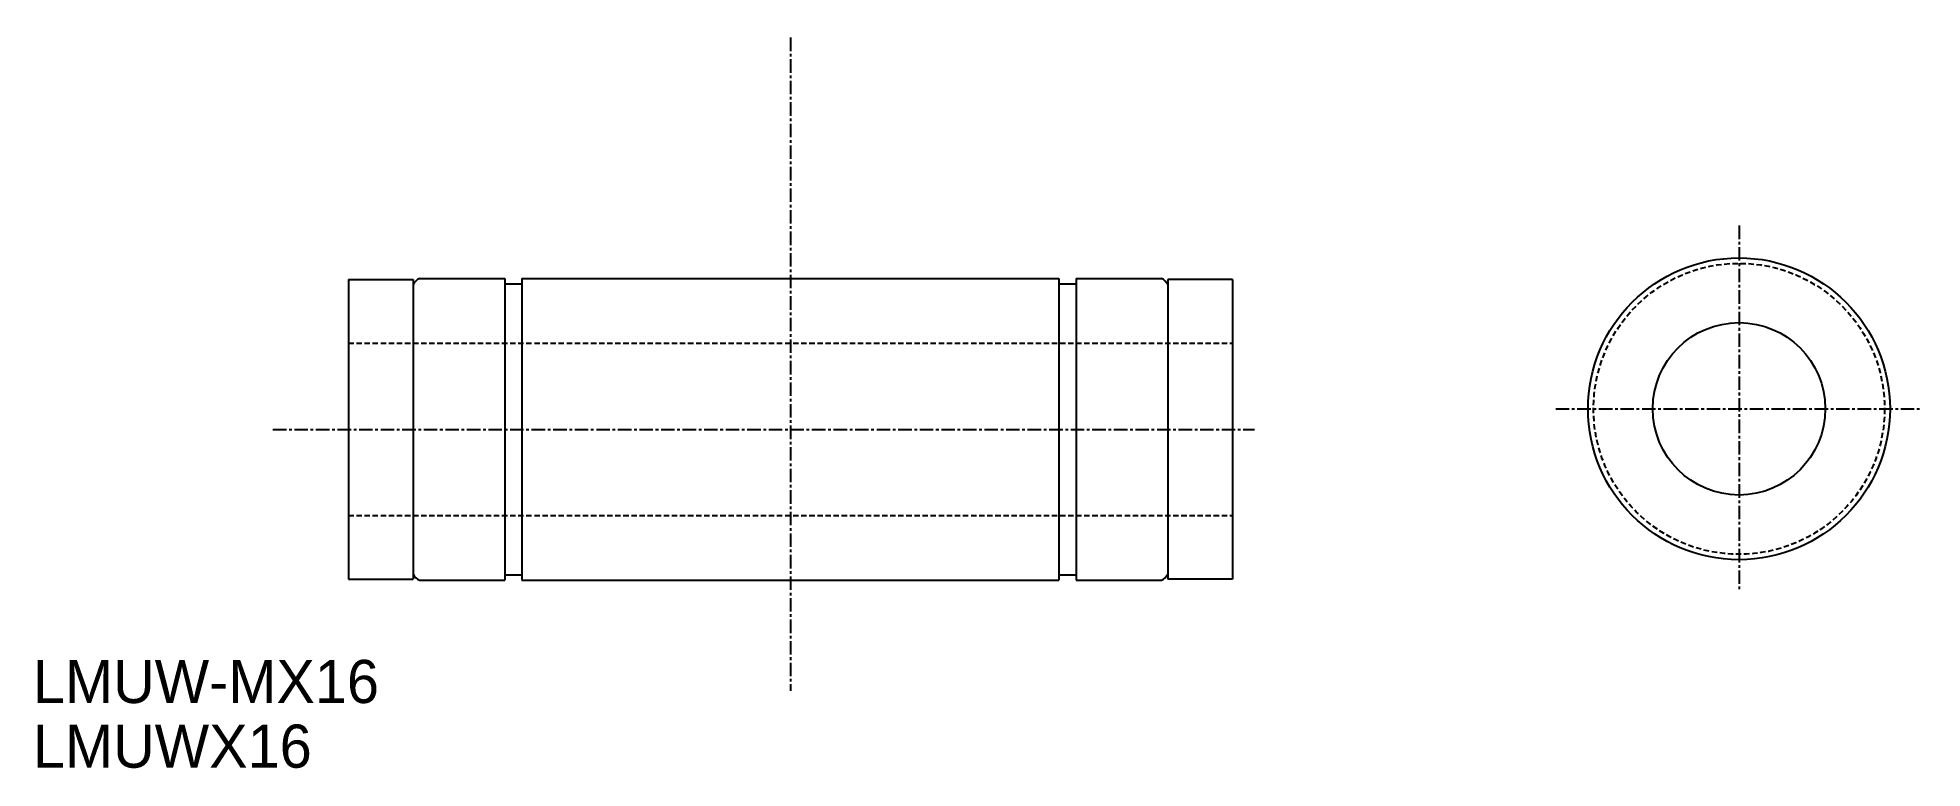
# Model space of a CAD drawing. Extents: x 38 to 213, y 67 to 135.
import ezdxf

# ---------------------------------------------------------------- set-up
doc = ezdxf.new("R2010")
doc.units = 0
doc.linetypes.add('CENTER', pattern=[2, 1.25, -0.25, 0.25, -0.25])
doc.linetypes.add('DASHED', pattern=[0.75, 0.5, -0.25])
doc.layers.get('0').update_dxf_attribs({"linetype": 'CONTINUOUS'})
doc.layers.add('CENTER', color=1, linetype='CENTER')

msp = doc.modelspace()

# ---------------------------------------------------------------- linework, layer by layer
at = {"color": 7, "linetype": 'CONTINUOUS'}
for p, q in [((66.64, 112.39), (66.64, 84.59)), ((66.64, 112.39), (72.64, 112.39)), ((72.64, 112.39), (72.64, 84.59)), ((73.23, 112.49), (81.14, 112.49)), ((81.14, 112.49), (81.14, 84.49)), ((81.14, 111.99), (82.74, 111.99)), ((82.74, 112.49), (82.74, 84.49)), ((82.74, 112.49), (132.54, 112.49)), ((132.54, 112.49), (132.54, 84.49)), ((132.54, 111.99), (134.14, 111.99)), ((134.14, 112.49), (142.04, 112.49)), ((134.14, 112.49), (134.14, 84.49)), ((148.64, 112.39), (142.64, 112.39)), ((142.64, 112.39), (142.64, 84.59)), ((148.64, 112.39), (148.64, 84.59)), ((66.64, 84.59), (72.64, 84.59)), ((73.23, 84.49), (81.14, 84.49)), ((81.14, 84.99), (82.74, 84.99)), ((82.74, 84.49), (132.54, 84.49)), ((132.54, 84.99), (134.14, 84.99)), ((134.14, 84.49), (142.04, 84.49)), ((148.64, 84.59), (142.64, 84.59))]:
    msp.add_line(p, q, dxfattribs=at)
at = {"color": 3, "linetype": 'DASHED'}
for p, q in [((66.64, 106.49), (148.64, 106.49)), ((66.64, 90.49), (148.64, 90.49))]:
    msp.add_line(p, q, dxfattribs=at)
at = {"color": 7, "linetype": 'CONTINUOUS'}
for radius in [14, 8]:
    msp.add_circle((195.62, 100.4), radius, dxfattribs=at)
at = {"color": 3, "linetype": 'DASHED'}
msp.add_circle((195.62, 100.4), 13.5, dxfattribs=at)
at = {"color": 7, "linetype": 'CONTINUOUS'}
for centre, start, end in [((73.79, 111.32), 115.3317, 152.2042), ((141.49, 111.32), 27.7958, 64.6683), ((73.79, 85.67), 207.7958, 244.6683), ((141.49, 85.67), 295.3317, 332.2042)]:
    msp.add_arc(centre, 1.3, start, end, dxfattribs=at)
at = {"layer": 'CENTER', "color": 1, "linetype": 'CENTER'}
for p, q in [((107.64, 134.84), (107.64, 74.23)), ((195.62, 117.4), (195.62, 83.4)), ((178.62, 100.4), (212.62, 100.4)), ((59.64, 98.49), (150.69, 98.49))]:
    msp.add_line(p, q, dxfattribs=at)

# ---------------------------------------------------------------- texts
for s, p in [('LMUW-MX16', (37.39, 73.1)), ('LMUWX16', (37.39, 67.1))]:
    msp.add_text(s, height=4).set_placement(p)

doc.saveas('drawing.dxf')
